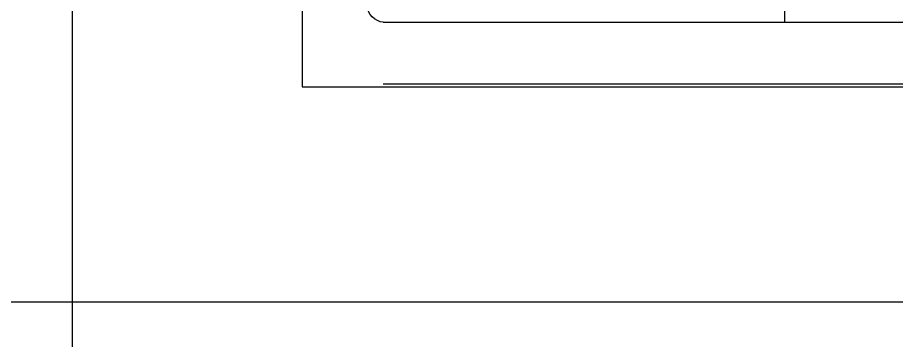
# Model space of a CAD drawing. Header units: millimetres. Extents: x -273369 to 399464, y -35443 to 194245.
# Drawn here: x 271935 to 285497, y 152990 to 157965 of the extents above; entities that cross this region are included whole.
import ezdxf

# ---------------------------------------------------------------- set-up
doc = ezdxf.new("R2010")
doc.units = ezdxf.units.MM
doc.linetypes.add('ACAD_ISO02W100', pattern=[15, 12, -3])

msp = doc.modelspace()

# ---------------------------------------------------------------- linework, layer by layer
for p, q in [((272775.996, 182784.107), (272775.996, 124384.107)), ((276326.049, 178895.938), (276326.049, 156895.938)), ((283771.049, 159020.938), (283771.049, 157895.938)), ((277576.049, 157895.938), (293576.049, 157895.938)), ((276326.049, 156895.938), (308326.049, 156895.938)), ((231975.996, 153584.107), (313575.996, 153584.107))]:
    msp.add_line(p, q)
at = {"linetype": 'ACAD_ISO02W100'}
msp.add_line((277576.049, 156945.938), (291076.049, 156945.938), dxfattribs=at)
msp.add_open_spline([(277576.049, 157895.938), (277458.197, 157895.938), (277326.049, 158028.087), (277326.049, 158145.938)], degree=3)

doc.saveas('drawing.dxf')
